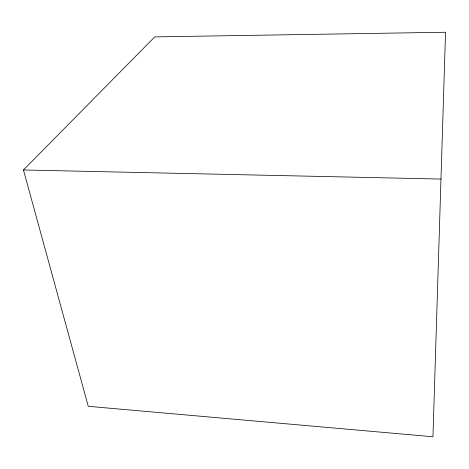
<?xml version="1.0" encoding="UTF-8"?>
<svg xmlns="http://www.w3.org/2000/svg" width="469" height="469" viewBox="0 0 469 469"><rect width="100%" height="100%" fill="white"/><g stroke="black" fill="none" stroke-linecap="round" stroke-linejoin="round"><path stroke-width="0.7" d="M23.45 169.971L154.77 36.893L445.55 32.244L432.946 436.756L88.266 406.318L23.45 169.971L440.989 179.064"/></g></svg>
